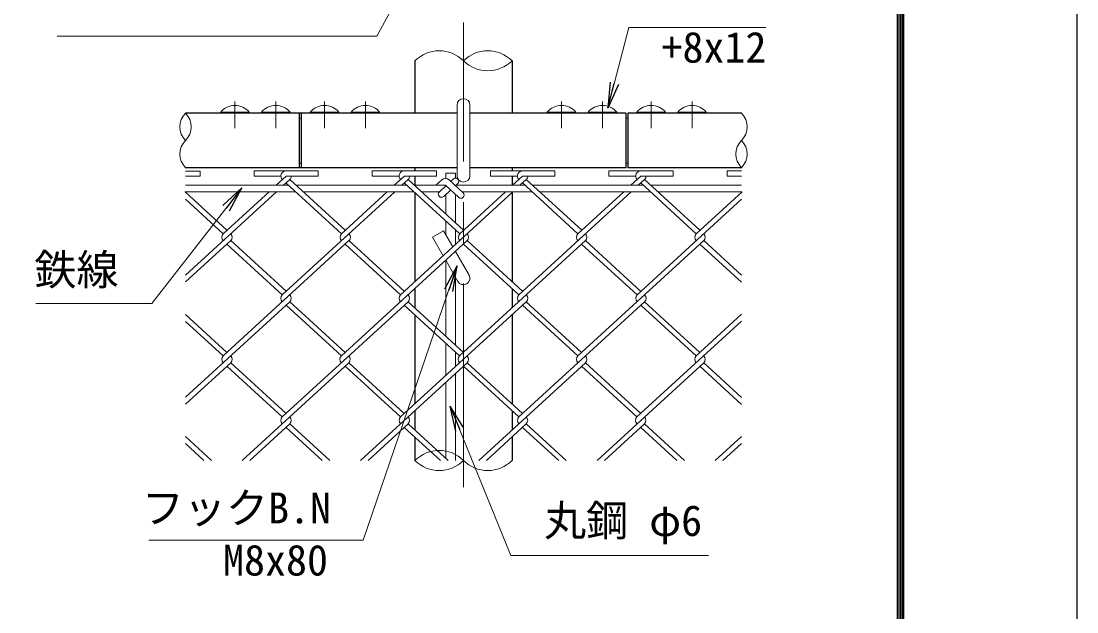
# Model space of a CAD drawing. Units: millimetres, scale not verified. Extents: x -4210 to 4210, y -2971 to 2972.
# Drawn here: x 2565 to 4210, y -1081 to -160 of the extents above; entities that cross this region are included whole.
import ezdxf
from ezdxf.enums import TextEntityAlignment as Align

# ---------------------------------------------------------------- set-up
doc = ezdxf.new("R2010")
doc.units = ezdxf.units.MM
doc.header["$LTSCALE"] = 10
doc.linetypes.add('USER1', pattern=[50.8, 31.75, -6.35, 6.35, -6.35])
for name, color, linetype, lineweight in [('0-0_D-STR1', 1, 'Continuous', 25), ('0-1_D-STR3', 3, 'Continuous', 13), ('0-2_D-BMK', 2, 'USER1', 13), ('0-3_D-STR2', 7, 'Continuous', 13), ('0-4_D-STR-DIM', 7, 'Continuous', 13), ('0-5_0', 7, 'Continuous', 25), ('0-A_D-STR-TXT', 7, 'Continuous', 13), ('0-C_D-TTL', 7, 'Continuous', 25)]:
    doc.layers.add(name, color=color, linetype=linetype, lineweight=lineweight)
doc.styles.add('ＭＳ ゴシック', font='')
doc.styles.get('ＭＳ ゴシック').set_extended_font_data('MS Gothic')

# ---------------------------------------------------------------- blocks, each defined once
blk = doc.blocks.new('_Open')
at = {"layer": '0-5_0'}
blk.add_line((-10, 1.667), (0, 0), dxfattribs=at)
blk.add_lwpolyline([(-10, -1.667), (0, 0), (-10, 0)], dxfattribs=at)

msp = doc.modelspace()

# ---------------------------------------------------------------- linework, layer by layer
at = {"layer": '0-0_D-STR1'}
for p, q in [((3178.6, -221.46), (3178.6, -303.12)), ((3329.85, -221.46), (3329.85, -303.12)), ((3244.23, -303.12), (2820.89, -303.12)), ((2997.9, -303.12), (2997.9, -388.12)), ((3001.44, -303.12), (3001.44, -388.12)), ((3507.02, -303.12), (3264.23, -303.12)), ((3507.02, -303.12), (3507.02, -388.12)), ((3687.56, -303.12), (3510.55, -303.12)), ((3510.55, -303.12), (3510.55, -388.12)), ((3244.23, -388.12), (2820.89, -388.12)), ((3178.6, -388.12), (3178.6, -393.25)), ((3507.02, -388.12), (3264.23, -388.12)), ((3329.85, -388.12), (3329.85, -393.25)), ((3687.56, -388.12), (3510.55, -388.12)), ((3178.6, -401.25), (3178.6, -415.62)), ((3329.85, -401.25), (3329.85, -415.62)), ((3178.6, -427.25), (3178.6, -565.58)), ((3329.85, -426.98), (3329.85, -565.82)), ((3178.6, -576.43), (3178.6, -606.97)), ((3329.85, -576.67), (3329.85, -606.73)), ((3178.6, -617.82), (3178.6, -756.17)), ((3329.85, -617.58), (3329.85, -756.42)), ((3178.6, -767.03), (3178.6, -797.57)), ((3329.85, -767.27), (3329.85, -797.33)), ((3178.6, -808.42), (3178.6, -844.79)), ((3329.85, -808.18), (3329.85, -844.79))]:
    msp.add_line(p, q, dxfattribs=at)
at = {"layer": '0-1_D-STR3'}
for p, q in [((3244.23, -400.62), (3244.23, -290.62)), ((3264.23, -400.62), (3264.23, -290.62)), ((2875.77, -301.39), (2920.27, -301.39)), ((2875.77, -301.39), (2875.77, -303.12)), ((2875.77, -303.12), (2920.27, -303.12)), ((2920.27, -301.39), (2920.27, -303.12)), ((2939.41, -301.39), (2983.91, -301.39)), ((2939.41, -301.39), (2939.41, -303.12)), ((2939.41, -303.12), (2983.91, -303.12)), ((2983.91, -301.39), (2983.91, -303.12)), ((2997.9, -311.12), (3001.44, -311.12)), ((3015.43, -301.39), (3059.93, -301.39)), ((3015.43, -301.39), (3015.43, -303.12)), ((3015.43, -303.12), (3059.93, -303.12)), ((3059.93, -301.39), (3059.93, -303.12)), ((3079.06, -301.39), (3123.56, -301.39)), ((3079.06, -301.39), (3079.06, -303.12)), ((3079.06, -303.12), (3123.56, -303.12)), ((3123.56, -301.39), (3123.56, -303.12)), ((3429.39, -301.39), (3384.89, -301.39)), ((3384.89, -301.39), (3384.89, -303.12)), ((3429.39, -303.12), (3384.89, -303.12)), ((3429.39, -301.39), (3429.39, -303.12)), ((3493.03, -301.39), (3448.53, -301.39)), ((3448.53, -301.39), (3448.53, -303.12)), ((3493.03, -303.12), (3448.53, -303.12)), ((3493.03, -301.39), (3493.03, -303.12)), ((3510.55, -311.12), (3507.02, -311.12)), ((3569.04, -301.39), (3524.54, -301.39)), ((3524.54, -301.39), (3524.54, -303.12)), ((3569.04, -303.12), (3524.54, -303.12)), ((3569.04, -301.39), (3569.04, -303.12)), ((3632.68, -301.39), (3588.18, -301.39)), ((3588.18, -301.39), (3588.18, -303.12)), ((3632.68, -303.12), (3588.18, -303.12)), ((3632.68, -301.39), (3632.68, -303.12)), ((2997.9, -381.12), (3001.44, -381.12)), ((3510.55, -381.12), (3507.02, -381.12)), ((3220.51, -407.22), (3211.34, -415.62)), ((3226.73, -405.05), (3226.73, -396.87)), ((3226.73, -396.87), (3241.73, -396.87)), ((3231.77, -407.22), (3253.59, -427.21)), ((3238.47, -405.58), (3234.23, -409.47)), ((3241.73, -404.27), (3241.73, -396.87)), ((2820.03, -425.62), (2992.51, -425.62)), ((2820.89, -415.62), (2981.59, -415.62)), ((2993.43, -415.62), (3165.91, -415.62)), ((3004.35, -425.62), (3176.83, -425.62)), ((3177.75, -415.62), (3226.14, -415.62)), ((3188.67, -425.62), (3216.6, -425.62)), ((3226.83, -416.25), (3216.6, -425.62)), ((3234.23, -423.03), (3223.35, -433)), ((3226.14, -415.62), (3246.84, -434.59)), ((3245.23, -412.95), (3241.63, -416.25)), ((3242.31, -415.62), (3350.23, -415.62)), ((3251.86, -425.62), (3361.14, -425.62)), ((3362.07, -415.62), (3534.55, -415.62)), ((3372.99, -425.62), (3545.46, -425.62)), ((3546.39, -415.62), (3687.56, -415.62)), ((3557.31, -425.62), (3687.56, -425.62)), ((3226.73, -460.5), (3226.73, -429.9)), ((3241.73, -474.24), (3241.73, -429.9)), ((3226.73, -492.99), (3226.73, -471.35)), ((3205.75, -496.65), (3223.07, -486.65)), ((3223.07, -486.65), (3237.48, -511.62)), ((3241.73, -507.73), (3241.73, -485.1)), ((3205.75, -496.65), (3222.38, -525.46)), ((3241.58, -518.72), (3262.89, -555.62)), ((3241.73, -518.97), (3241.73, -518.58)), ((3226.48, -532.56), (3245.57, -565.62)), ((3226.73, -651.07), (3226.73, -532.99)), ((3241.73, -664.82), (3241.73, -558.97)), ((3226.73, -712.08), (3226.73, -661.92)), ((3241.73, -698.33), (3241.73, -675.67)), ((3226.73, -841.67), (3226.73, -722.93)), ((3241.73, -844.79), (3241.73, -709.18))]:
    msp.add_line(p, q, dxfattribs=at)
for centre, radius, start, end in [((2898.02, -320.37), 29.25, 40.47549, 139.52451), ((2961.66, -320.37), 29.25, 40.47549, 139.52451), ((3037.68, -320.37), 29.25, 40.47549, 139.52451), ((3101.31, -320.37), 29.25, 40.47549, 139.52451), ((3254.23, -290.62), 10, 0, 180), ((3407.14, -320.37), 29.25, 40.47549, 139.52451), ((3470.78, -320.37), 29.25, 40.47549, 139.52451), ((3546.79, -320.37), 29.25, 40.47549, 139.52451), ((3610.43, -320.37), 29.25, 40.47549, 139.52451), ((3226.14, -413.36), 8.33, 47.5, 132.5), ((3241.85, -409.26), 5, 312.5, 132.5), ((3254.23, -400.62), 10, 180, 0), ((3219.97, -429.31), 5, 132.5, 312.5), ((3250.21, -430.9), 5, 227.5, 47.5), ((3254.23, -560.62), 10, 210, 30)]:
    msp.add_arc(centre, radius, start, end, dxfattribs=at)
at = {"layer": '0-2_D-BMK'}
for p, q in [((3254.23, -886.46), (3254.23, -161.46)), ((2898.02, -284.91), (2898.02, -326.58)), ((2961.66, -284.91), (2961.66, -326.58)), ((3037.68, -284.91), (3037.68, -326.58)), ((3101.31, -284.91), (3101.31, -326.58)), ((3407.14, -284.91), (3407.14, -326.58)), ((3470.78, -284.91), (3470.78, -326.58)), ((3546.79, -284.91), (3546.79, -326.58)), ((3610.43, -284.91), (3610.43, -326.58))]:
    msp.add_line(p, q, dxfattribs=at)
at = {"layer": '0-3_D-STR2'}
for p, q in [((2820.89, -393.39), (2843.58, -393.39)), ((2927.75, -393.25), (3027.75, -393.25)), ((2927.75, -401.25), (2927.75, -393.25)), ((3112.07, -393.25), (3212.07, -393.25)), ((3112.07, -401.25), (3112.07, -393.25)), ((3296.39, -393.25), (3396.39, -393.25)), ((3296.39, -401.25), (3296.39, -393.25)), ((3396.39, -401.25), (3396.39, -393.25)), ((3480.84, -393.12), (3580.84, -393.12)), ((3480.84, -401.12), (3480.84, -393.12)), ((3665.16, -393.12), (3687.56, -393.12)), ((3665.16, -401.12), (3665.16, -393.12)), ((2927.75, -401.25), (2969.72, -401.25)), ((2977.75, -401.25), (2962.06, -415.62)), ((2983.67, -406.68), (2973.9, -415.62)), ((3069.91, -485.7), (2983.67, -406.68)), ((3112.07, -401.25), (3154.04, -401.25)), ((3162.07, -401.25), (3146.38, -415.62)), ((3167.99, -406.68), (3158.22, -415.62)), ((3254.23, -485.7), (3167.99, -406.68)), ((3296.39, -401.25), (3338.36, -401.25)), ((3346.39, -401.25), (3330.7, -415.62)), ((3352.16, -406.54), (3342.25, -415.62)), ((3346.39, -401.25), (3396.39, -401.25)), ((3438.55, -485.7), (3352.16, -406.54)), ((3480.84, -401.12), (3522.81, -401.12)), ((3530.84, -401.12), (3515.02, -415.62)), ((3536.48, -406.54), (3526.56, -415.62)), ((3622.87, -485.7), (3536.48, -406.54)), ((3665.16, -401.12), (3687.56, -401.12)), ((2962.99, -425.62), (2820.89, -555.83)), ((2885.59, -485.7), (2820.89, -426.42)), ((2951.15, -425.62), (2879.68, -491.11)), ((3147.31, -425.62), (2971.84, -586.41)), ((3063.99, -491.12), (2977.75, -412.1)), ((3135.47, -425.62), (3063.99, -491.12)), ((3331.33, -425.62), (3156.01, -586.27)), ((3248.31, -491.12), (3162.07, -412.1)), ((3319.79, -425.62), (3248.31, -491.12)), ((3515.65, -425.62), (3340.33, -586.27)), ((3432.63, -491.12), (3346.24, -411.97)), ((3504.11, -425.62), (3432.63, -491.12)), ((3616.94, -491.12), (3530.56, -411.97)), ((3688.43, -425.62), (3616.94, -491.12)), ((2879.67, -491.12), (2820.89, -437.27)), ((3687.56, -437.27), (3524.79, -586.42)), ((2891.38, -501.83), (2820.89, -566.41)), ((3075.69, -501.83), (2879.53, -681.57)), ((2971.69, -586.27), (2885.45, -507.25)), ((2977.61, -580.85), (2891.38, -501.83)), ((3260, -501.84), (3063.85, -681.57)), ((3156.01, -586.27), (3069.77, -507.25)), ((3161.93, -580.85), (3075.69, -501.83)), ((3444.32, -501.84), (3248.17, -681.57)), ((3340.33, -586.27), (3254.09, -507.25)), ((3346.25, -580.85), (3260.01, -501.83)), ((3628.64, -501.84), (3432.49, -681.57)), ((3524.79, -586.42), (3438.4, -507.26)), ((3530.71, -581), (3444.32, -501.84)), ((3687.56, -566.68), (3622.72, -507.26)), ((3687.56, -555.83), (3628.64, -501.84)), ((2983.54, -597.13), (2820.89, -746.16)), ((3167.85, -597.13), (2971.69, -776.87)), ((3063.85, -681.57), (2977.61, -602.55)), ((3069.77, -676.15), (2983.54, -597.13)), ((3352.17, -597.13), (3156.01, -776.87)), ((3248.17, -681.57), (3161.93, -602.55)), ((3254.09, -676.15), (3167.85, -597.13)), ((3536.48, -597.14), (3340.33, -776.87)), ((3432.49, -681.57), (3346.25, -602.55)), ((3438.41, -676.15), (3352.17, -597.13)), ((3616.8, -681.59), (3531.07, -603.04)), ((3622.72, -676.16), (3536.48, -597.14)), ((2885.45, -676.15), (2820.89, -616.99)), ((3687.56, -616.74), (3616.8, -681.59)), ((2879.53, -681.57), (2820.89, -627.84)), ((3687.56, -627.6), (3524.65, -776.87)), ((2891.38, -692.42), (2820.89, -757.01)), ((2971.69, -776.87), (2885.45, -697.85)), ((2977.61, -771.45), (2891.38, -692.42)), ((3075.69, -692.42), (2909.42, -844.79)), ((3156.01, -776.87), (3069.77, -697.85)), ((3161.93, -771.45), (3075.69, -692.42)), ((3260.01, -692.42), (3093.74, -844.79)), ((3340.33, -776.87), (3254.61, -698.32)), ((3346.25, -771.45), (3260.01, -692.42)), ((3444.33, -692.42), (3278.06, -844.79)), ((3524.65, -776.87), (3438.41, -697.85)), ((3530.57, -771.45), (3444.33, -692.42)), ((3628.64, -692.44), (3462.37, -844.79)), ((3687.56, -757.28), (3622.72, -697.86)), ((3687.56, -746.43), (3628.64, -692.44)), ((2983.54, -787.72), (2921.26, -844.79)), ((3045.81, -844.79), (2983.54, -787.72)), ((3167.85, -787.72), (3105.58, -844.79)), ((3230.13, -844.79), (3167.85, -787.72)), ((3352.17, -787.72), (3289.9, -844.79)), ((3414.45, -844.79), (3352.17, -787.72)), ((3536.49, -787.72), (3474.22, -844.79)), ((3598.77, -844.79), (3536.49, -787.72)), ((3033.97, -844.79), (2977.61, -793.15)), ((3218.29, -844.79), (3161.93, -793.15)), ((3402.61, -844.79), (3346.25, -793.15)), ((3586.93, -844.79), (3530.57, -793.15)), ((2861.49, -844.79), (2820.89, -807.59)), ((2849.65, -844.79), (2820.89, -818.44)), ((3687.56, -807.34), (3646.69, -844.79)), ((3687.56, -818.19), (3658.54, -844.79))]:
    msp.add_line(p, q, dxfattribs=at)
for points in [[(2820.89, -401.39), (2843.58, -401.39), (2843.58, -393.39)], [(2977.75, -401.25), (3027.75, -401.25), (3027.75, -393.25)], [(3162.07, -401.25), (3212.07, -401.25), (3212.07, -393.25)], [(3530.84, -401.12), (3580.84, -401.12), (3580.84, -393.12)]]:
    msp.add_lwpolyline(points, dxfattribs=at)
for centre, start, end in [((2977.75, -401.25), 95, 222.5), ((3162.07, -401.25), 95, 222.5), ((3346.39, -401.25), 85, 222.5), ((3530.84, -401.12), 85, 222.5), ((2977.75, -401.25), 317.5, 0), ((3162.07, -401.25), 317.5, 0), ((3346.39, -401.25), 317.5, 0), ((3530.71, -401.25), 317.5, 0.89905), ((2885.59, -496.55), 137.5, 222.5), ((2885.59, -496.55), 317.5, 42.5), ((3069.91, -496.55), 137.5, 222.5), ((3069.91, -496.55), 317.5, 42.5), ((3254.23, -496.55), 137.5, 222.5), ((3254.23, -496.55), 317.5, 42.5), ((3438.55, -496.55), 137.5, 222.5), ((3438.55, -496.55), 317.5, 42.5), ((3622.87, -496.55), 137.5, 222.5), ((3622.87, -496.55), 317.5, 42.5), ((2977.75, -591.85), 137.5, 222.5), ((2977.75, -591.85), 317.5, 42.5), ((3162.07, -591.85), 137.5, 222.5), ((3162.07, -591.85), 317.5, 42.5), ((3346.39, -591.85), 137.5, 222.5), ((3346.39, -591.85), 317.5, 42.5), ((3530.71, -591.85), 137.5, 222.5), ((3530.71, -591.85), 317.5, 42.5), ((2885.45, -687), 137.5, 222.5), ((2885.45, -687), 317.5, 42.5), ((3069.77, -687), 137.5, 222.5), ((3069.77, -687), 317.5, 42.5), ((3254.09, -687), 137.5, 222.5), ((3254.09, -687), 317.5, 42.5), ((3438.55, -687.15), 137.5, 222.5), ((3438.55, -687.15), 317.5, 42.5), ((3622.87, -687.15), 137.5, 222.5), ((3622.87, -687.15), 317.5, 42.5), ((2977.6, -782.31), 137.5, 222.5), ((2977.6, -782.31), 317.5, 42.5), ((3161.92, -782.31), 137.5, 222.5), ((3161.92, -782.31), 317.5, 42.5), ((3346.24, -782.31), 137.5, 222.5), ((3346.24, -782.31), 317.5, 42.5), ((3530.56, -782.31), 137.5, 222.5), ((3530.56, -782.31), 317.5, 42.5)]:
    msp.add_arc(centre, 8.03, start, end, dxfattribs=at)
at = {"layer": '0-4_D-STR-DIM'}
for centre, radius, start, end in [((3216.41, -259.51), 53.65, 45.18146, 134.81854), ((3292.04, -259.51), 53.65, 45.18146, 134.81854), ((3292.04, -183.4), 53.65, 225.18146, 314.81854), ((2842.28, -324.37), 30.15, 135.18146, 224.81854), ((2799.51, -324.37), 30.15, 315.18146, 44.81854), ((3666.18, -324.37), 30.15, 315.18146, 44.81854), ((2842.28, -366.87), 30.15, 135.18146, 224.81854), ((3708.95, -366.87), 30.15, 135.18146, 224.81854), ((3666.18, -366.87), 30.15, 315.18146, 44.81854), ((3216.41, -882.84), 53.65, 45.18146, 134.81854), ((3216.41, -806.74), 53.65, 225.18146, 314.81854), ((3292.04, -806.74), 53.65, 225.18146, 314.81854)]:
    msp.add_arc(centre, radius, start, end, dxfattribs=at)
at = {"layer": '0-A_D-STR-TXT'}
for points in [[(2620.83, -182.93), (3119.21, -182.93), (3196.72, -40.9)], [(3725.27, -169.27), (3511.91, -169.27), (3479.63, -293.39)], [(2587.6, -600.06), (2768.48, -600.06), (2907.67, -421.22)], [(2763.74, -969.19), (3097.91, -969.19), (3243.53, -543.21)], [(3636.18, -993.14), (3328.15, -993.14), (3234.2, -761.68)]]:
    msp.add_lwpolyline(points, dxfattribs=at)
at = {"layer": '0-C_D-TTL', "color": 2}
msp.add_lwpolyline([(-4189.68, 2971.89), (4210.32, 2971.89), (4210.32, -2968.11), (-4189.68, -2968.11)], close=True, dxfattribs=at)
at = {"layer": '0-C_D-TTL'}
for points in [[(-3919.68, 2751.89), (3940.32, 2751.89), (3940.32, -2748.11), (-3919.68, -2748.11)], [(-3917.18, 2749.39), (3937.82, 2749.39), (3937.82, -2745.61), (-3917.18, -2745.61)], [(-3914.68, 2746.89), (3935.32, 2746.89), (3935.32, -2743.11), (-3914.68, -2743.11)], [(-3912.18, 2744.39), (3932.82, 2744.39), (3932.82, -2740.61), (-3912.18, -2740.61)], [(-3909.68, 2741.89), (3930.32, 2741.89), (3930.32, -2738.11), (-3909.68, -2738.11)]]:
    msp.add_lwpolyline(points, close=True, dxfattribs=at)

# ---------------------------------------------------------------- block references
at = {"layer": '0-A_D-STR-TXT', "xscale": 4, "yscale": 4}
for p, rotation in [((3479.12, -295.33), 255.42357), ((2908.89, -419.64), 52.10669), ((3244.17, -541.32), 71.12758), ((3233.45, -759.83), 112.09224)]:
    msp.add_blockref('_Open', p, dxfattribs=dict(at, rotation=rotation))

# ---------------------------------------------------------------- texts
at = {"layer": '0-A_D-STR-TXT', "style": 'ＭＳ ゴシック'}
for s, p in [('+8x12', (3562.83, -238.71)), ('鉄線', (2585.32, -585.7)), ('フックB.N', (2752.82, -957.24)), ('丸鋼 φ6', (3379.83, -977)), ('M8x80', (2879.47, -1038.64))]:
    msp.add_text(s, height=48.09, dxfattribs=at).set_placement(p, align=Align.BOTTOM_LEFT)

doc.saveas('drawing.dxf')
